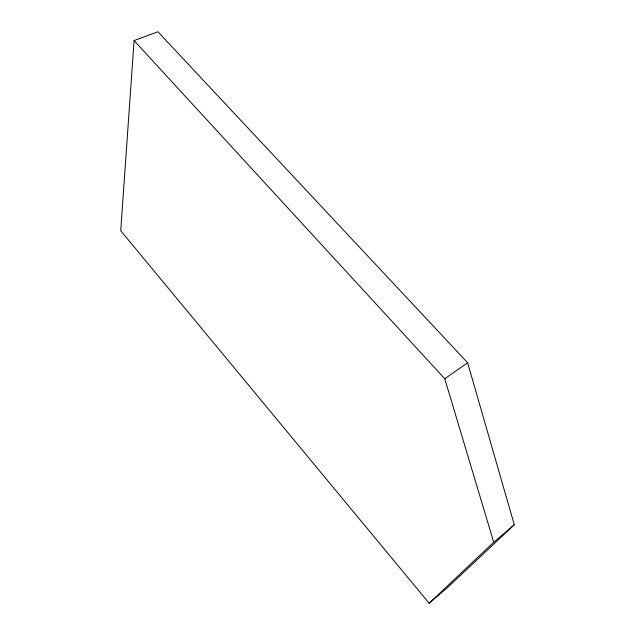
<?xml version="1.0" encoding="UTF-8"?>
<svg xmlns="http://www.w3.org/2000/svg" width="635" height="635" viewBox="0 0 635 635"><rect width="100%" height="100%" fill="white"/><g stroke="black" fill="none" stroke-linecap="round" stroke-linejoin="round"><path stroke-width="0.95" d="M134.088 40.584L120.721 230.703L429.141 603.25L447.445 587.605L514.279 524.772L467.63 362.744L157.901 31.75L134.088 40.584L444.77 378.77L493.728 542.242L429.141 603.25M493.728 542.242L514.279 524.772M444.77 378.77L467.63 362.744"/></g></svg>
